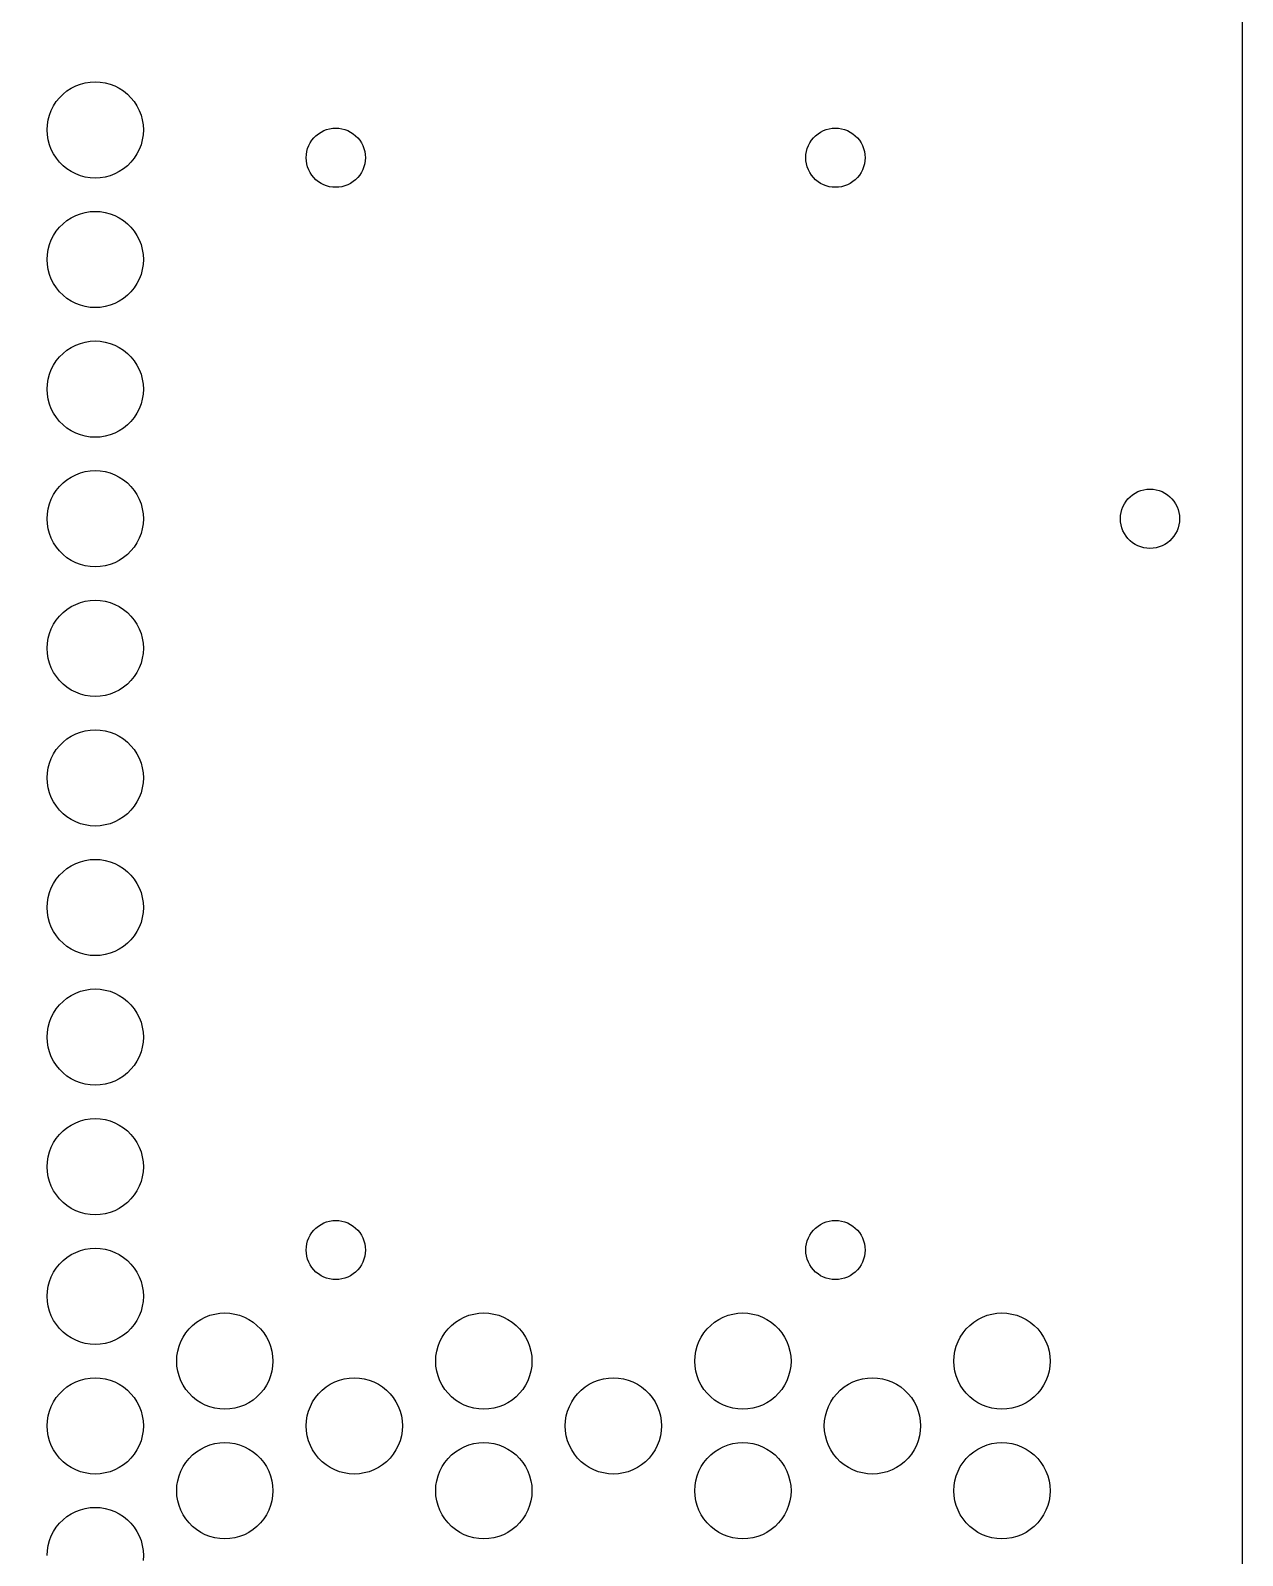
# Model space of a CAD drawing. Header units: millimetres. Extents: x 0 to 800, y 0 to 420.
# Drawn here: x 74.5 to 140, y 81.5 to 163.9 of the extents above; entities that cross this region are included whole.
import ezdxf

# ---------------------------------------------------------------- set-up
doc = ezdxf.new("R2010")
doc.units = ezdxf.units.MM
doc.header["$MEASUREMENT"] = 0

msp = doc.modelspace()

# ---------------------------------------------------------------- linework, layer by layer
at = {"color": 7, "true_color": 0xffffff}
for points in [[(5, 5), (140, 5), (140, 270), (5, 270)], [(79.932, 160.24), (80.103, 160.028), (80.252, 159.8), (80.375, 159.558), (80.473, 159.304), (80.543, 159.041), (80.586, 158.772), (80.6, 158.5), (80.586, 158.228), (80.543, 157.96), (80.473, 157.697), (80.375, 157.443), (80.252, 157.2), (80.104, 156.972), (79.932, 156.76), (79.74, 156.568), (79.528, 156.397), (79.3, 156.248), (79.058, 156.125), (78.804, 156.027), (78.541, 155.957), (78.272, 155.914), (78, 155.9), (77.728, 155.914), (77.46, 155.957), (77.197, 156.027), (76.943, 156.125), (76.7, 156.248), (76.472, 156.396), (76.26, 156.568), (76.068, 156.76), (75.897, 156.972), (75.748, 157.2), (75.625, 157.442), (75.527, 157.696), (75.457, 157.959), (75.414, 158.228), (75.4, 158.5), (75.414, 158.772), (75.457, 159.04), (75.527, 159.303), (75.625, 159.557), (75.748, 159.8), (75.896, 160.028), (76.068, 160.24), (76.26, 160.432), (76.472, 160.603), (76.7, 160.752), (76.942, 160.875), (77.196, 160.973), (77.459, 161.043), (77.728, 161.086), (78, 161.1), (78.272, 161.086), (78.54, 161.043), (78.803, 160.973), (79.057, 160.875), (79.3, 160.752), (79.528, 160.604), (79.74, 160.432)], [(91.333, 158.565), (91.494, 158.522), (91.651, 158.462), (91.8, 158.386), (91.94, 158.295), (92.07, 158.189), (92.189, 158.071), (92.294, 157.941), (92.386, 157.8), (92.462, 157.651), (92.522, 157.495), (92.565, 157.333), (92.591, 157.167), (92.6, 157), (92.591, 156.833), (92.565, 156.667), (92.522, 156.506), (92.462, 156.349), (92.386, 156.2), (92.294, 156.06), (92.189, 155.93), (92.071, 155.811), (91.941, 155.706), (91.8, 155.614), (91.651, 155.538), (91.495, 155.478), (91.333, 155.435), (91.167, 155.409), (91, 155.4), (90.833, 155.409), (90.667, 155.435), (90.506, 155.478), (90.349, 155.538), (90.2, 155.614), (90.06, 155.705), (89.929, 155.811), (89.811, 155.929), (89.706, 156.059), (89.614, 156.2), (89.538, 156.349), (89.478, 156.505), (89.435, 156.667), (89.409, 156.833), (89.4, 157), (89.409, 157.167), (89.435, 157.333), (89.478, 157.494), (89.538, 157.651), (89.614, 157.8), (89.705, 157.94), (89.811, 158.07), (89.929, 158.189), (90.059, 158.294), (90.2, 158.386), (90.349, 158.462), (90.505, 158.522), (90.667, 158.565), (90.833, 158.591), (91, 158.6), (91.167, 158.591)], [(118.333, 158.565), (118.494, 158.522), (118.651, 158.462), (118.8, 158.386), (118.94, 158.295), (119.07, 158.189), (119.189, 158.071), (119.294, 157.941), (119.386, 157.8), (119.462, 157.651), (119.522, 157.495), (119.565, 157.333), (119.591, 157.167), (119.6, 157), (119.591, 156.833), (119.565, 156.667), (119.522, 156.506), (119.462, 156.349), (119.386, 156.2), (119.295, 156.06), (119.189, 155.93), (119.071, 155.811), (118.941, 155.706), (118.8, 155.614), (118.651, 155.538), (118.495, 155.478), (118.333, 155.435), (118.167, 155.409), (118, 155.4), (117.833, 155.409), (117.667, 155.435), (117.506, 155.478), (117.349, 155.538), (117.2, 155.614), (117.06, 155.705), (116.93, 155.811), (116.811, 155.929), (116.706, 156.059), (116.614, 156.2), (116.538, 156.349), (116.478, 156.505), (116.435, 156.667), (116.409, 156.833), (116.4, 157), (116.409, 157.167), (116.435, 157.333), (116.478, 157.494), (116.538, 157.651), (116.614, 157.8), (116.705, 157.94), (116.811, 158.07), (116.929, 158.189), (117.059, 158.294), (117.2, 158.386), (117.349, 158.462), (117.505, 158.522), (117.667, 158.565), (117.833, 158.591), (118, 158.6), (118.167, 158.591)], [(79.932, 153.24), (80.103, 153.028), (80.252, 152.8), (80.375, 152.558), (80.473, 152.304), (80.543, 152.041), (80.586, 151.772), (80.6, 151.5), (80.586, 151.228), (80.543, 150.96), (80.473, 150.697), (80.375, 150.443), (80.252, 150.2), (80.104, 149.972), (79.932, 149.76), (79.74, 149.568), (79.528, 149.397), (79.3, 149.248), (79.058, 149.125), (78.804, 149.027), (78.541, 148.957), (78.272, 148.914), (78, 148.9), (77.728, 148.914), (77.46, 148.957), (77.197, 149.027), (76.943, 149.125), (76.7, 149.248), (76.472, 149.396), (76.26, 149.568), (76.068, 149.76), (75.897, 149.972), (75.748, 150.2), (75.625, 150.442), (75.527, 150.696), (75.457, 150.959), (75.414, 151.228), (75.4, 151.5), (75.414, 151.772), (75.457, 152.04), (75.527, 152.303), (75.625, 152.557), (75.748, 152.8), (75.896, 153.028), (76.068, 153.24), (76.26, 153.432), (76.472, 153.603), (76.7, 153.752), (76.942, 153.875), (77.196, 153.973), (77.459, 154.043), (77.728, 154.086), (78, 154.1), (78.272, 154.086), (78.54, 154.043), (78.803, 153.973), (79.057, 153.875), (79.3, 153.752), (79.528, 153.604), (79.74, 153.432)], [(79.932, 146.24), (80.103, 146.028), (80.252, 145.8), (80.375, 145.558), (80.473, 145.304), (80.543, 145.041), (80.586, 144.772), (80.6, 144.5), (80.586, 144.228), (80.543, 143.96), (80.473, 143.697), (80.375, 143.443), (80.252, 143.2), (80.104, 142.972), (79.932, 142.76), (79.74, 142.568), (79.528, 142.397), (79.3, 142.248), (79.058, 142.125), (78.804, 142.027), (78.541, 141.957), (78.272, 141.914), (78, 141.9), (77.728, 141.914), (77.46, 141.957), (77.197, 142.027), (76.943, 142.125), (76.7, 142.248), (76.472, 142.396), (76.26, 142.568), (76.068, 142.76), (75.897, 142.972), (75.748, 143.2), (75.625, 143.442), (75.527, 143.696), (75.457, 143.959), (75.414, 144.228), (75.4, 144.5), (75.414, 144.772), (75.457, 145.04), (75.527, 145.303), (75.625, 145.557), (75.748, 145.8), (75.896, 146.028), (76.068, 146.24), (76.26, 146.432), (76.472, 146.603), (76.7, 146.752), (76.942, 146.875), (77.196, 146.973), (77.459, 147.043), (77.728, 147.086), (78, 147.1), (78.272, 147.086), (78.54, 147.043), (78.803, 146.973), (79.057, 146.875), (79.3, 146.752), (79.528, 146.604), (79.74, 146.432)], [(80.473, 138.304), (80.543, 138.041), (80.586, 137.772), (80.6, 137.5), (80.586, 137.228), (80.543, 136.96), (80.473, 136.697), (80.375, 136.443), (80.252, 136.2), (80.104, 135.972), (79.932, 135.76), (79.74, 135.568), (79.528, 135.397), (79.3, 135.248), (79.058, 135.125), (78.804, 135.027), (78.541, 134.957), (78.272, 134.914), (78, 134.9), (77.728, 134.914), (77.46, 134.957), (77.197, 135.027), (76.943, 135.125), (76.7, 135.248), (76.472, 135.396), (76.26, 135.568), (76.068, 135.76), (75.897, 135.972), (75.748, 136.2), (75.625, 136.442), (75.527, 136.696), (75.457, 136.959), (75.414, 137.228), (75.4, 137.5), (75.414, 137.772), (75.457, 138.04), (75.527, 138.303), (75.625, 138.557), (75.748, 138.8), (75.896, 139.028), (76.068, 139.24), (76.26, 139.432), (76.472, 139.603), (76.7, 139.752), (76.942, 139.875), (77.196, 139.973), (77.459, 140.043), (77.728, 140.086), (78, 140.1), (78.272, 140.086), (78.54, 140.043), (78.803, 139.973), (79.057, 139.875), (79.3, 139.752), (79.528, 139.604), (79.74, 139.432), (79.932, 139.24), (80.103, 139.028), (80.252, 138.8), (80.375, 138.558)], [(135.333, 139.065), (135.494, 139.022), (135.651, 138.962), (135.8, 138.886), (135.94, 138.795), (136.07, 138.689), (136.189, 138.571), (136.294, 138.441), (136.386, 138.3), (136.462, 138.151), (136.522, 137.995), (136.565, 137.833), (136.591, 137.667), (136.6, 137.5), (136.591, 137.333), (136.565, 137.167), (136.522, 137.006), (136.462, 136.849), (136.386, 136.7), (136.295, 136.56), (136.189, 136.43), (136.071, 136.311), (135.941, 136.206), (135.8, 136.114), (135.651, 136.038), (135.495, 135.978), (135.333, 135.935), (135.167, 135.909), (135, 135.9), (134.833, 135.909), (134.667, 135.935), (134.506, 135.978), (134.349, 136.038), (134.2, 136.114), (134.06, 136.205), (133.93, 136.311), (133.811, 136.429), (133.706, 136.559), (133.614, 136.7), (133.538, 136.849), (133.478, 137.005), (133.435, 137.167), (133.409, 137.333), (133.4, 137.5), (133.409, 137.667), (133.435, 137.833), (133.478, 137.994), (133.538, 138.151), (133.614, 138.3), (133.705, 138.44), (133.811, 138.57), (133.929, 138.689), (134.059, 138.794), (134.2, 138.886), (134.349, 138.962), (134.505, 139.022), (134.667, 139.065), (134.833, 139.091), (135, 139.1), (135.167, 139.091)], [(79.932, 132.24), (80.103, 132.028), (80.252, 131.8), (80.375, 131.558), (80.473, 131.304), (80.543, 131.041), (80.586, 130.772), (80.6, 130.5), (80.586, 130.228), (80.543, 129.96), (80.473, 129.697), (80.375, 129.443), (80.252, 129.2), (80.104, 128.972), (79.932, 128.76), (79.74, 128.568), (79.528, 128.397), (79.3, 128.248), (79.058, 128.125), (78.804, 128.027), (78.541, 127.957), (78.272, 127.914), (78, 127.9), (77.728, 127.914), (77.46, 127.957), (77.197, 128.027), (76.943, 128.125), (76.7, 128.248), (76.472, 128.396), (76.26, 128.568), (76.068, 128.76), (75.897, 128.972), (75.748, 129.2), (75.625, 129.442), (75.527, 129.696), (75.457, 129.959), (75.414, 130.228), (75.4, 130.5), (75.414, 130.772), (75.457, 131.04), (75.527, 131.303), (75.625, 131.557), (75.748, 131.8), (75.896, 132.028), (76.068, 132.24), (76.26, 132.432), (76.472, 132.603), (76.7, 132.752), (76.942, 132.875), (77.196, 132.973), (77.459, 133.043), (77.728, 133.086), (78, 133.1), (78.272, 133.086), (78.54, 133.043), (78.803, 132.973), (79.057, 132.875), (79.3, 132.752), (79.528, 132.604), (79.74, 132.432)], [(79.932, 125.24), (80.103, 125.028), (80.252, 124.8), (80.375, 124.558), (80.473, 124.304), (80.543, 124.041), (80.586, 123.772), (80.6, 123.5), (80.586, 123.228), (80.543, 122.96), (80.473, 122.697), (80.375, 122.443), (80.252, 122.2), (80.104, 121.972), (79.932, 121.76), (79.74, 121.568), (79.528, 121.397), (79.3, 121.248), (79.058, 121.125), (78.804, 121.027), (78.541, 120.957), (78.272, 120.914), (78, 120.9), (77.728, 120.914), (77.46, 120.957), (77.197, 121.027), (76.943, 121.125), (76.7, 121.248), (76.472, 121.396), (76.26, 121.568), (76.068, 121.76), (75.897, 121.972), (75.748, 122.2), (75.625, 122.442), (75.527, 122.696), (75.457, 122.959), (75.414, 123.228), (75.4, 123.5), (75.414, 123.772), (75.457, 124.04), (75.527, 124.303), (75.625, 124.557), (75.748, 124.8), (75.896, 125.028), (76.068, 125.24), (76.26, 125.432), (76.472, 125.603), (76.7, 125.752), (76.942, 125.875), (77.196, 125.973), (77.459, 126.043), (77.728, 126.086), (78, 126.1), (78.272, 126.086), (78.54, 126.043), (78.803, 125.973), (79.057, 125.875), (79.3, 125.752), (79.528, 125.604), (79.74, 125.432)], [(80.473, 117.304), (80.543, 117.041), (80.586, 116.772), (80.6, 116.5), (80.586, 116.228), (80.543, 115.96), (80.473, 115.697), (80.375, 115.443), (80.252, 115.2), (80.104, 114.972), (79.932, 114.76), (79.74, 114.568), (79.528, 114.397), (79.3, 114.248), (79.058, 114.125), (78.804, 114.027), (78.541, 113.957), (78.272, 113.914), (78, 113.9), (77.728, 113.914), (77.46, 113.957), (77.197, 114.027), (76.943, 114.125), (76.7, 114.248), (76.472, 114.396), (76.26, 114.568), (76.068, 114.76), (75.897, 114.972), (75.748, 115.2), (75.625, 115.442), (75.527, 115.696), (75.457, 115.959), (75.414, 116.228), (75.4, 116.5), (75.414, 116.772), (75.457, 117.04), (75.527, 117.303), (75.625, 117.557), (75.748, 117.8), (75.896, 118.028), (76.068, 118.24), (76.26, 118.432), (76.472, 118.603), (76.7, 118.752), (76.942, 118.875), (77.196, 118.973), (77.459, 119.043), (77.728, 119.086), (78, 119.1), (78.272, 119.086), (78.54, 119.043), (78.803, 118.973), (79.057, 118.875), (79.3, 118.752), (79.528, 118.604), (79.74, 118.432), (79.932, 118.24), (80.103, 118.028), (80.252, 117.8), (80.375, 117.558)], [(78.54, 112.043), (78.803, 111.973), (79.057, 111.875), (79.3, 111.752), (79.528, 111.604), (79.74, 111.432), (79.932, 111.24), (80.103, 111.028), (80.252, 110.8), (80.375, 110.558), (80.473, 110.304), (80.543, 110.041), (80.586, 109.772), (80.6, 109.5), (80.586, 109.228), (80.543, 108.96), (80.473, 108.697), (80.375, 108.443), (80.252, 108.2), (80.104, 107.972), (79.932, 107.76), (79.74, 107.568), (79.528, 107.397), (79.3, 107.248), (79.058, 107.125), (78.804, 107.027), (78.541, 106.957), (78.272, 106.914), (78, 106.9), (77.728, 106.914), (77.46, 106.957), (77.197, 107.027), (76.943, 107.125), (76.7, 107.248), (76.472, 107.396), (76.26, 107.568), (76.068, 107.76), (75.897, 107.972), (75.748, 108.2), (75.625, 108.442), (75.527, 108.696), (75.457, 108.959), (75.414, 109.228), (75.4, 109.5), (75.414, 109.772), (75.457, 110.04), (75.527, 110.303), (75.625, 110.557), (75.748, 110.8), (75.896, 111.028), (76.068, 111.24), (76.26, 111.432), (76.472, 111.603), (76.7, 111.752), (76.942, 111.875), (77.196, 111.973), (77.459, 112.043), (77.728, 112.086), (78, 112.1), (78.272, 112.086)], [(78.54, 105.043), (78.803, 104.973), (79.057, 104.875), (79.3, 104.752), (79.528, 104.604), (79.74, 104.432), (79.932, 104.24), (80.103, 104.028), (80.252, 103.8), (80.375, 103.558), (80.473, 103.304), (80.543, 103.041), (80.586, 102.772), (80.6, 102.5), (80.586, 102.228), (80.543, 101.96), (80.473, 101.697), (80.375, 101.443), (80.252, 101.2), (80.104, 100.972), (79.932, 100.76), (79.74, 100.568), (79.528, 100.397), (79.3, 100.248), (79.058, 100.125), (78.804, 100.027), (78.541, 99.957), (78.272, 99.914), (78, 99.9), (77.728, 99.914), (77.46, 99.957), (77.197, 100.027), (76.943, 100.125), (76.7, 100.248), (76.472, 100.396), (76.26, 100.568), (76.068, 100.76), (75.897, 100.972), (75.748, 101.2), (75.625, 101.442), (75.527, 101.696), (75.457, 101.959), (75.414, 102.228), (75.4, 102.5), (75.414, 102.772), (75.457, 103.04), (75.527, 103.303), (75.625, 103.557), (75.748, 103.8), (75.896, 104.028), (76.068, 104.24), (76.26, 104.432), (76.472, 104.603), (76.7, 104.752), (76.942, 104.875), (77.196, 104.973), (77.459, 105.043), (77.728, 105.086), (78, 105.1), (78.272, 105.086)], [(91.333, 99.565), (91.494, 99.522), (91.651, 99.462), (91.8, 99.386), (91.94, 99.295), (92.07, 99.189), (92.189, 99.071), (92.294, 98.941), (92.386, 98.8), (92.462, 98.651), (92.522, 98.495), (92.565, 98.333), (92.591, 98.167), (92.6, 98), (92.591, 97.833), (92.565, 97.667), (92.522, 97.506), (92.462, 97.349), (92.386, 97.2), (92.294, 97.06), (92.189, 96.93), (92.071, 96.811), (91.941, 96.706), (91.8, 96.614), (91.651, 96.538), (91.495, 96.478), (91.333, 96.435), (91.167, 96.409), (91, 96.4), (90.833, 96.409), (90.667, 96.435), (90.506, 96.478), (90.349, 96.538), (90.2, 96.614), (90.06, 96.705), (89.929, 96.811), (89.811, 96.929), (89.706, 97.059), (89.614, 97.2), (89.538, 97.349), (89.478, 97.505), (89.435, 97.667), (89.409, 97.833), (89.4, 98), (89.409, 98.167), (89.435, 98.333), (89.478, 98.494), (89.538, 98.651), (89.614, 98.8), (89.705, 98.94), (89.811, 99.07), (89.929, 99.189), (90.059, 99.294), (90.2, 99.386), (90.349, 99.462), (90.505, 99.522), (90.667, 99.565), (90.833, 99.591), (91, 99.6), (91.167, 99.591)], [(118.333, 99.565), (118.494, 99.522), (118.651, 99.462), (118.8, 99.386), (118.94, 99.295), (119.07, 99.189), (119.189, 99.071), (119.294, 98.941), (119.386, 98.8), (119.462, 98.651), (119.522, 98.495), (119.565, 98.333), (119.591, 98.167), (119.6, 98), (119.591, 97.833), (119.565, 97.667), (119.522, 97.506), (119.462, 97.349), (119.386, 97.2), (119.295, 97.06), (119.189, 96.93), (119.071, 96.811), (118.941, 96.706), (118.8, 96.614), (118.651, 96.538), (118.495, 96.478), (118.333, 96.435), (118.167, 96.409), (118, 96.4), (117.833, 96.409), (117.667, 96.435), (117.506, 96.478), (117.349, 96.538), (117.2, 96.614), (117.06, 96.705), (116.93, 96.811), (116.811, 96.929), (116.706, 97.059), (116.614, 97.2), (116.538, 97.349), (116.478, 97.505), (116.435, 97.667), (116.409, 97.833), (116.4, 98), (116.409, 98.167), (116.435, 98.333), (116.478, 98.494), (116.538, 98.651), (116.614, 98.8), (116.705, 98.94), (116.811, 99.07), (116.929, 99.189), (117.059, 99.294), (117.2, 99.386), (117.349, 99.462), (117.505, 99.522), (117.667, 99.565), (117.833, 99.591), (118, 99.6), (118.167, 99.591)], [(78.54, 98.043), (78.803, 97.973), (79.057, 97.875), (79.3, 97.752), (79.528, 97.604), (79.74, 97.432), (79.932, 97.24), (80.103, 97.028), (80.252, 96.8), (80.375, 96.558), (80.473, 96.304), (80.543, 96.041), (80.586, 95.772), (80.6, 95.5), (80.586, 95.228), (80.543, 94.96), (80.473, 94.697), (80.375, 94.443), (80.252, 94.2), (80.104, 93.972), (79.932, 93.76), (79.74, 93.568), (79.528, 93.397), (79.3, 93.248), (79.058, 93.125), (78.804, 93.027), (78.541, 92.957), (78.272, 92.914), (78, 92.9), (77.728, 92.914), (77.46, 92.957), (77.197, 93.027), (76.943, 93.125), (76.7, 93.248), (76.472, 93.396), (76.26, 93.568), (76.068, 93.76), (75.897, 93.972), (75.748, 94.2), (75.625, 94.442), (75.527, 94.696), (75.457, 94.959), (75.414, 95.228), (75.4, 95.5), (75.414, 95.772), (75.457, 96.04), (75.527, 96.303), (75.625, 96.557), (75.748, 96.8), (75.896, 97.028), (76.068, 97.24), (76.26, 97.432), (76.472, 97.603), (76.7, 97.752), (76.942, 97.875), (77.196, 97.973), (77.459, 98.043), (77.728, 98.086), (78, 98.1), (78.272, 98.086)], [(85.54, 94.543), (85.803, 94.473), (86.057, 94.375), (86.3, 94.252), (86.528, 94.104), (86.74, 93.932), (86.932, 93.74), (87.103, 93.528), (87.252, 93.3), (87.375, 93.058), (87.473, 92.804), (87.543, 92.541), (87.586, 92.272), (87.6, 92), (87.586, 91.728), (87.543, 91.46), (87.473, 91.197), (87.375, 90.943), (87.252, 90.7), (87.104, 90.472), (86.932, 90.26), (86.74, 90.068), (86.528, 89.897), (86.3, 89.748), (86.058, 89.625), (85.804, 89.527), (85.541, 89.457), (85.272, 89.414), (85, 89.4), (84.728, 89.414), (84.46, 89.457), (84.197, 89.527), (83.943, 89.625), (83.7, 89.748), (83.472, 89.896), (83.26, 90.068), (83.068, 90.26), (82.897, 90.472), (82.748, 90.7), (82.625, 90.942), (82.527, 91.196), (82.457, 91.459), (82.414, 91.728), (82.4, 92), (82.414, 92.272), (82.457, 92.54), (82.527, 92.803), (82.625, 93.057), (82.748, 93.3), (82.896, 93.528), (83.068, 93.74), (83.26, 93.932), (83.472, 94.103), (83.7, 94.252), (83.942, 94.375), (84.196, 94.473), (84.459, 94.543), (84.728, 94.586), (85, 94.6), (85.272, 94.586)], [(99.54, 94.543), (99.803, 94.473), (100.057, 94.375), (100.3, 94.252), (100.528, 94.104), (100.74, 93.932), (100.932, 93.74), (101.103, 93.528), (101.252, 93.3), (101.375, 93.058), (101.473, 92.804), (101.543, 92.541), (101.586, 92.272), (101.6, 92), (101.586, 91.728), (101.543, 91.46), (101.473, 91.197), (101.375, 90.943), (101.252, 90.7), (101.104, 90.472), (100.932, 90.26), (100.74, 90.068), (100.528, 89.897), (100.3, 89.748), (100.058, 89.625), (99.804, 89.527), (99.541, 89.457), (99.272, 89.414), (99, 89.4), (98.728, 89.414), (98.46, 89.457), (98.197, 89.527), (97.943, 89.625), (97.7, 89.748), (97.472, 89.896), (97.26, 90.068), (97.068, 90.26), (96.897, 90.472), (96.748, 90.7), (96.625, 90.942), (96.527, 91.196), (96.457, 91.459), (96.414, 91.728), (96.4, 92), (96.414, 92.272), (96.457, 92.54), (96.527, 92.803), (96.625, 93.057), (96.748, 93.3), (96.896, 93.528), (97.068, 93.74), (97.26, 93.932), (97.472, 94.103), (97.7, 94.252), (97.942, 94.375), (98.196, 94.473), (98.459, 94.543), (98.728, 94.586), (99, 94.6), (99.272, 94.586)], [(113.54, 94.543), (113.803, 94.473), (114.057, 94.375), (114.3, 94.252), (114.528, 94.104), (114.74, 93.932), (114.932, 93.74), (115.103, 93.528), (115.252, 93.3), (115.375, 93.058), (115.473, 92.804), (115.543, 92.541), (115.586, 92.272), (115.6, 92), (115.586, 91.728), (115.543, 91.46), (115.473, 91.197), (115.375, 90.943), (115.252, 90.7), (115.104, 90.472), (114.932, 90.26), (114.74, 90.068), (114.528, 89.897), (114.3, 89.748), (114.058, 89.625), (113.804, 89.527), (113.541, 89.457), (113.272, 89.414), (113, 89.4), (112.728, 89.414), (112.46, 89.457), (112.197, 89.527), (111.943, 89.625), (111.7, 89.748), (111.472, 89.896), (111.26, 90.068), (111.068, 90.26), (110.897, 90.472), (110.748, 90.7), (110.625, 90.942), (110.527, 91.196), (110.457, 91.459), (110.414, 91.728), (110.4, 92), (110.414, 92.272), (110.457, 92.54), (110.527, 92.803), (110.625, 93.057), (110.748, 93.3), (110.896, 93.528), (111.068, 93.74), (111.26, 93.932), (111.472, 94.103), (111.7, 94.252), (111.942, 94.375), (112.196, 94.473), (112.459, 94.543), (112.728, 94.586), (113, 94.6), (113.272, 94.586)], [(127.54, 94.543), (127.803, 94.473), (128.057, 94.375), (128.3, 94.252), (128.528, 94.104), (128.74, 93.932), (128.932, 93.74), (129.103, 93.528), (129.252, 93.3), (129.375, 93.058), (129.473, 92.804), (129.543, 92.541), (129.586, 92.272), (129.6, 92), (129.586, 91.728), (129.543, 91.46), (129.473, 91.197), (129.375, 90.943), (129.252, 90.7), (129.104, 90.472), (128.932, 90.26), (128.74, 90.068), (128.528, 89.897), (128.3, 89.748), (128.058, 89.625), (127.804, 89.527), (127.541, 89.457), (127.272, 89.414), (127, 89.4), (126.728, 89.414), (126.46, 89.457), (126.197, 89.527), (125.943, 89.625), (125.7, 89.748), (125.472, 89.896), (125.26, 90.068), (125.068, 90.26), (124.897, 90.472), (124.748, 90.7), (124.625, 90.942), (124.527, 91.196), (124.457, 91.459), (124.414, 91.728), (124.4, 92), (124.414, 92.272), (124.457, 92.54), (124.527, 92.803), (124.625, 93.057), (124.748, 93.3), (124.896, 93.528), (125.068, 93.74), (125.26, 93.932), (125.472, 94.103), (125.7, 94.252), (125.942, 94.375), (126.196, 94.473), (126.459, 94.543), (126.728, 94.586), (127, 94.6), (127.272, 94.586)], [(78.54, 91.043), (78.803, 90.973), (79.057, 90.875), (79.3, 90.752), (79.528, 90.604), (79.74, 90.432), (79.932, 90.24), (80.103, 90.028), (80.252, 89.8), (80.375, 89.558), (80.473, 89.304), (80.543, 89.041), (80.586, 88.772), (80.6, 88.5), (80.586, 88.228), (80.543, 87.96), (80.473, 87.697), (80.375, 87.443), (80.252, 87.2), (80.104, 86.972), (79.932, 86.76), (79.74, 86.568), (79.528, 86.397), (79.3, 86.248), (79.058, 86.125), (78.804, 86.027), (78.541, 85.957), (78.272, 85.914), (78, 85.9), (77.728, 85.914), (77.46, 85.957), (77.197, 86.027), (76.943, 86.125), (76.7, 86.248), (76.472, 86.396), (76.26, 86.568), (76.068, 86.76), (75.897, 86.972), (75.748, 87.2), (75.625, 87.442), (75.527, 87.696), (75.457, 87.959), (75.414, 88.228), (75.4, 88.5), (75.414, 88.772), (75.457, 89.04), (75.527, 89.303), (75.625, 89.557), (75.748, 89.8), (75.896, 90.028), (76.068, 90.24), (76.26, 90.432), (76.472, 90.603), (76.7, 90.752), (76.942, 90.875), (77.196, 90.973), (77.459, 91.043), (77.728, 91.086), (78, 91.1), (78.272, 91.086)], [(92.54, 91.043), (92.803, 90.973), (93.057, 90.875), (93.3, 90.752), (93.528, 90.604), (93.74, 90.432), (93.932, 90.24), (94.103, 90.028), (94.252, 89.8), (94.375, 89.558), (94.473, 89.304), (94.543, 89.041), (94.586, 88.772), (94.6, 88.5), (94.586, 88.228), (94.543, 87.96), (94.473, 87.697), (94.375, 87.443), (94.252, 87.2), (94.104, 86.972), (93.932, 86.76), (93.74, 86.568), (93.528, 86.397), (93.3, 86.248), (93.058, 86.125), (92.804, 86.027), (92.541, 85.957), (92.272, 85.914), (92, 85.9), (91.728, 85.914), (91.46, 85.957), (91.197, 86.027), (90.943, 86.125), (90.7, 86.248), (90.472, 86.396), (90.26, 86.568), (90.068, 86.76), (89.897, 86.972), (89.748, 87.2), (89.625, 87.442), (89.527, 87.696), (89.457, 87.959), (89.414, 88.228), (89.4, 88.5), (89.414, 88.772), (89.457, 89.04), (89.527, 89.303), (89.625, 89.557), (89.748, 89.8), (89.896, 90.028), (90.068, 90.24), (90.26, 90.432), (90.472, 90.603), (90.7, 90.752), (90.942, 90.875), (91.196, 90.973), (91.459, 91.043), (91.728, 91.086), (92, 91.1), (92.272, 91.086)], [(106.54, 91.043), (106.803, 90.973), (107.057, 90.875), (107.3, 90.752), (107.528, 90.604), (107.74, 90.432), (107.932, 90.24), (108.103, 90.028), (108.252, 89.8), (108.375, 89.558), (108.473, 89.304), (108.543, 89.041), (108.586, 88.772), (108.6, 88.5), (108.586, 88.228), (108.543, 87.96), (108.473, 87.697), (108.375, 87.443), (108.252, 87.2), (108.104, 86.972), (107.932, 86.76), (107.74, 86.568), (107.528, 86.397), (107.3, 86.248), (107.058, 86.125), (106.804, 86.027), (106.541, 85.957), (106.272, 85.914), (106, 85.9), (105.728, 85.914), (105.46, 85.957), (105.197, 86.027), (104.943, 86.125), (104.7, 86.248), (104.472, 86.396), (104.26, 86.568), (104.068, 86.76), (103.897, 86.972), (103.748, 87.2), (103.625, 87.442), (103.527, 87.696), (103.457, 87.959), (103.414, 88.228), (103.4, 88.5), (103.414, 88.772), (103.457, 89.04), (103.527, 89.303), (103.625, 89.557), (103.748, 89.8), (103.896, 90.028), (104.068, 90.24), (104.26, 90.432), (104.472, 90.603), (104.7, 90.752), (104.942, 90.875), (105.196, 90.973), (105.459, 91.043), (105.728, 91.086), (106, 91.1), (106.272, 91.086)], [(120.54, 91.043), (120.803, 90.973), (121.057, 90.875), (121.3, 90.752), (121.528, 90.604), (121.74, 90.432), (121.932, 90.24), (122.103, 90.028), (122.252, 89.8), (122.375, 89.558), (122.473, 89.304), (122.543, 89.041), (122.586, 88.772), (122.6, 88.5), (122.586, 88.228), (122.543, 87.96), (122.473, 87.697), (122.375, 87.443), (122.252, 87.2), (122.104, 86.972), (121.932, 86.76), (121.74, 86.568), (121.528, 86.397), (121.3, 86.248), (121.058, 86.125), (120.804, 86.027), (120.541, 85.957), (120.272, 85.914), (120, 85.9), (119.728, 85.914), (119.46, 85.957), (119.197, 86.027), (118.943, 86.125), (118.7, 86.248), (118.472, 86.396), (118.26, 86.568), (118.068, 86.76), (117.897, 86.972), (117.748, 87.2), (117.625, 87.442), (117.527, 87.696), (117.457, 87.959), (117.414, 88.228), (117.4, 88.5), (117.414, 88.772), (117.457, 89.04), (117.527, 89.303), (117.625, 89.557), (117.748, 89.8), (117.896, 90.028), (118.068, 90.24), (118.26, 90.432), (118.472, 90.603), (118.7, 90.752), (118.942, 90.875), (119.196, 90.973), (119.459, 91.043), (119.728, 91.086), (120, 91.1), (120.272, 91.086)], [(85.54, 87.543), (85.803, 87.473), (86.057, 87.375), (86.3, 87.252), (86.528, 87.104), (86.74, 86.932), (86.932, 86.74), (87.103, 86.528), (87.252, 86.3), (87.375, 86.058), (87.473, 85.804), (87.543, 85.541), (87.586, 85.272), (87.6, 85), (87.586, 84.728), (87.543, 84.46), (87.473, 84.197), (87.375, 83.943), (87.252, 83.7), (87.104, 83.472), (86.932, 83.26), (86.74, 83.068), (86.528, 82.897), (86.3, 82.748), (86.058, 82.625), (85.804, 82.527), (85.541, 82.457), (85.272, 82.414), (85, 82.4), (84.728, 82.414), (84.46, 82.457), (84.197, 82.527), (83.943, 82.625), (83.7, 82.748), (83.472, 82.896), (83.26, 83.068), (83.068, 83.26), (82.897, 83.472), (82.748, 83.7), (82.625, 83.942), (82.527, 84.196), (82.457, 84.459), (82.414, 84.728), (82.4, 85), (82.414, 85.272), (82.457, 85.54), (82.527, 85.803), (82.625, 86.057), (82.748, 86.3), (82.896, 86.528), (83.068, 86.74), (83.26, 86.932), (83.472, 87.103), (83.7, 87.252), (83.942, 87.375), (84.196, 87.473), (84.459, 87.543), (84.728, 87.586), (85, 87.6), (85.272, 87.586)], [(99.54, 87.543), (99.803, 87.473), (100.057, 87.375), (100.3, 87.252), (100.528, 87.104), (100.74, 86.932), (100.932, 86.74), (101.103, 86.528), (101.252, 86.3), (101.375, 86.058), (101.473, 85.804), (101.543, 85.541), (101.586, 85.272), (101.6, 85), (101.586, 84.728), (101.543, 84.46), (101.473, 84.197), (101.375, 83.943), (101.252, 83.7), (101.104, 83.472), (100.932, 83.26), (100.74, 83.068), (100.528, 82.897), (100.3, 82.748), (100.058, 82.625), (99.804, 82.527), (99.541, 82.457), (99.272, 82.414), (99, 82.4), (98.728, 82.414), (98.46, 82.457), (98.197, 82.527), (97.943, 82.625), (97.7, 82.748), (97.472, 82.896), (97.26, 83.068), (97.068, 83.26), (96.897, 83.472), (96.748, 83.7), (96.625, 83.942), (96.527, 84.196), (96.457, 84.459), (96.414, 84.728), (96.4, 85), (96.414, 85.272), (96.457, 85.54), (96.527, 85.803), (96.625, 86.057), (96.748, 86.3), (96.896, 86.528), (97.068, 86.74), (97.26, 86.932), (97.472, 87.103), (97.7, 87.252), (97.942, 87.375), (98.196, 87.473), (98.459, 87.543), (98.728, 87.586), (99, 87.6), (99.272, 87.586)], [(113.54, 87.543), (113.803, 87.473), (114.057, 87.375), (114.3, 87.252), (114.528, 87.104), (114.74, 86.932), (114.932, 86.74), (115.103, 86.528), (115.252, 86.3), (115.375, 86.058), (115.473, 85.804), (115.543, 85.541), (115.586, 85.272), (115.6, 85), (115.586, 84.728), (115.543, 84.46), (115.473, 84.197), (115.375, 83.943), (115.252, 83.7), (115.104, 83.472), (114.932, 83.26), (114.74, 83.068), (114.528, 82.897), (114.3, 82.748), (114.058, 82.625), (113.804, 82.527), (113.541, 82.457), (113.272, 82.414), (113, 82.4), (112.728, 82.414), (112.46, 82.457), (112.197, 82.527), (111.943, 82.625), (111.7, 82.748), (111.472, 82.896), (111.26, 83.068), (111.068, 83.26), (110.897, 83.472), (110.748, 83.7), (110.625, 83.942), (110.527, 84.196), (110.457, 84.459), (110.414, 84.728), (110.4, 85), (110.414, 85.272), (110.457, 85.54), (110.527, 85.803), (110.625, 86.057), (110.748, 86.3), (110.896, 86.528), (111.068, 86.74), (111.26, 86.932), (111.472, 87.103), (111.7, 87.252), (111.942, 87.375), (112.196, 87.473), (112.459, 87.543), (112.728, 87.586), (113, 87.6), (113.272, 87.586)], [(127.54, 87.543), (127.803, 87.473), (128.057, 87.375), (128.3, 87.252), (128.528, 87.104), (128.74, 86.932), (128.932, 86.74), (129.103, 86.528), (129.252, 86.3), (129.375, 86.058), (129.473, 85.804), (129.543, 85.541), (129.586, 85.272), (129.6, 85), (129.586, 84.728), (129.543, 84.46), (129.473, 84.197), (129.375, 83.943), (129.252, 83.7), (129.104, 83.472), (128.932, 83.26), (128.74, 83.068), (128.528, 82.897), (128.3, 82.748), (128.058, 82.625), (127.804, 82.527), (127.541, 82.457), (127.272, 82.414), (127, 82.4), (126.728, 82.414), (126.46, 82.457), (126.197, 82.527), (125.943, 82.625), (125.7, 82.748), (125.472, 82.896), (125.26, 83.068), (125.068, 83.26), (124.897, 83.472), (124.748, 83.7), (124.625, 83.942), (124.527, 84.196), (124.457, 84.459), (124.414, 84.728), (124.4, 85), (124.414, 85.272), (124.457, 85.54), (124.527, 85.803), (124.625, 86.057), (124.748, 86.3), (124.896, 86.528), (125.068, 86.74), (125.26, 86.932), (125.472, 87.103), (125.7, 87.252), (125.942, 87.375), (126.196, 87.473), (126.459, 87.543), (126.728, 87.586), (127, 87.6), (127.272, 87.586)]]:
    msp.add_lwpolyline(points, close=True, dxfattribs=at)
msp.add_lwpolyline([(75.4, 81.5), (75.414, 81.772), (75.457, 82.04), (75.527, 82.303), (75.625, 82.557), (75.748, 82.8), (75.896, 83.028), (76.068, 83.24), (76.26, 83.432), (76.472, 83.603), (76.7, 83.752), (76.942, 83.875), (77.196, 83.973), (77.459, 84.043), (77.728, 84.086), (78, 84.1), (78.272, 84.086), (78.54, 84.043), (78.803, 83.973), (79.057, 83.875), (79.3, 83.752), (79.528, 83.604), (79.74, 83.432), (79.932, 83.24), (80.103, 83.028), (80.252, 82.8), (80.375, 82.558), (80.473, 82.304), (80.543, 82.041), (80.586, 81.772), (80.6, 81.5), (80.586, 81.228)], dxfattribs=at)

doc.saveas('drawing.dxf')
